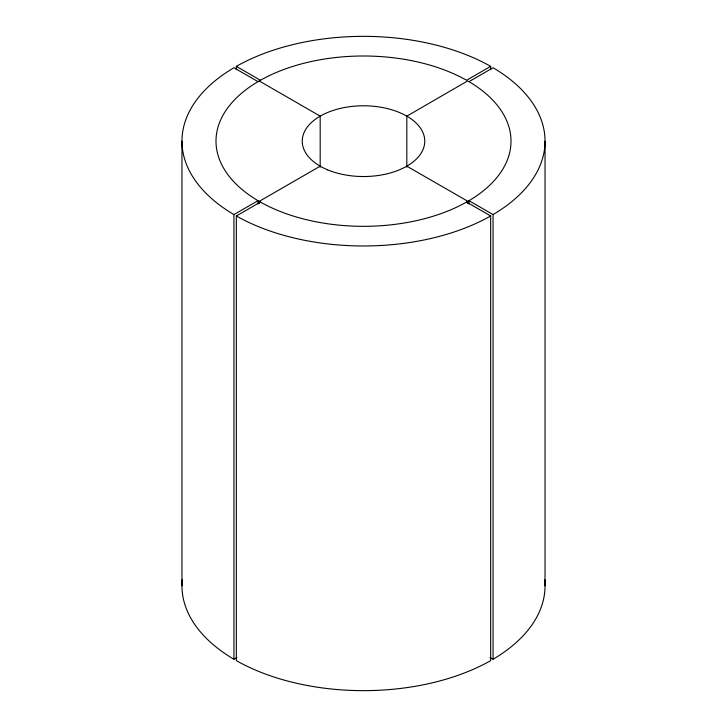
<?xml version="1.0" encoding="UTF-8"?>
<svg xmlns="http://www.w3.org/2000/svg" width="727" height="727" viewBox="0 0 727 727"><rect width="100%" height="100%" fill="white"/><g stroke="black" fill="none" stroke-linecap="round" stroke-linejoin="round"><path stroke-width="1.09" d="M258.003 204.014L258.003 200.679A147.499 85.159 0 0 1 258.003 81.642L260.411 80.252A147.499 85.159 0 0 1 466.589 80.252L490.661 66.357L490.661 69.692M468.47 200.988L468.997 200.679A147.499 85.159 0 0 0 468.997 81.642L468.697 81.469M236.947 657.517L233.94 659.253L233.94 214.574L258.003 200.679L260.411 202.07A147.499 85.159 0 0 0 466.589 202.07L467.352 201.633M320.18 166.174L259.203 201.379L259.203 203.596M466.589 202.07L490.661 215.964L490.661 660.643A181.541 104.806 0 0 1 236.339 660.643L236.339 215.964L260.411 202.07M468.997 81.642L493.06 67.747A181.541 104.806 0 0 1 493.06 214.574L493.06 659.253L490.053 657.517M406.82 166.174L467.879 201.334M467.725 80.897L406.82 116.147L406.82 167.219M236.339 69.692L236.339 66.357L260.411 80.252M493.06 214.574L468.997 200.679L468.997 204.014M259.203 80.942L320.18 116.147L320.18 167.219M258.003 81.642L233.94 67.747A181.541 104.806 0 0 0 233.94 214.574M545.041 141.156L545.041 585.844M467.797 201.379L467.797 203.596M181.959 141.156L181.959 585.844M490.661 215.964A181.541 104.806 0 0 1 236.339 215.964M236.339 66.357A181.541 104.806 0 0 1 490.661 66.357M544.696 579.419A181.541 104.806 0 0 1 493.06 659.253M233.94 659.253A181.541 104.806 0 0 1 182.304 579.419M327.55 169.8A61.268 35.378 0 0 0 424.441 144.809A61.268 35.378 0 0 0 338.509 108.859A61.268 35.378 0 0 0 327.55 169.8"/></g></svg>
